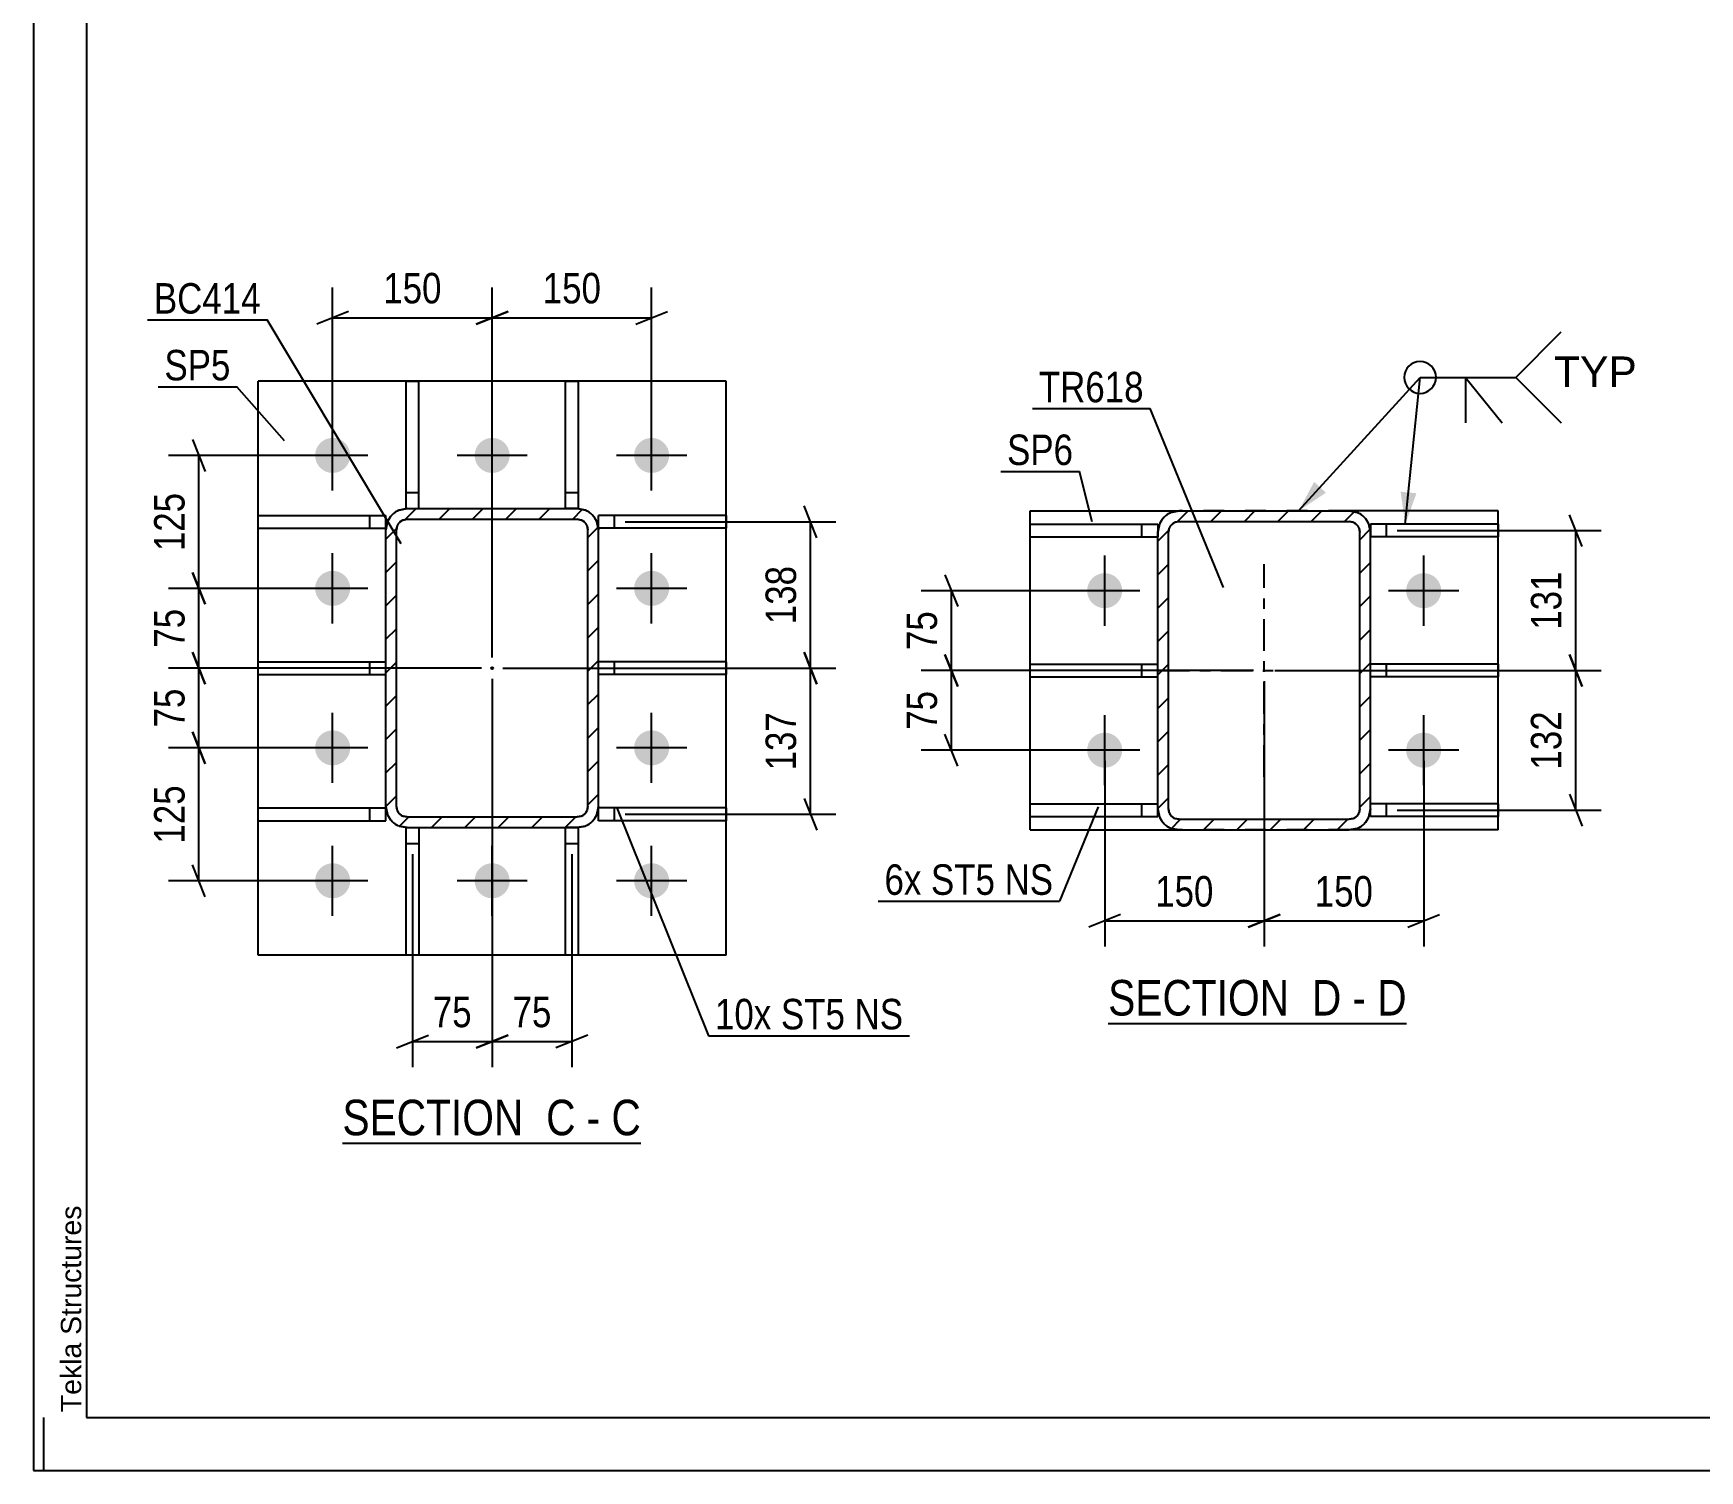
# Model space of a CAD drawing. Header units: millimetres. Extents: x -93 to 748, y -451 to 143.
# Drawn here: x -93.4 to 63.4, y -450.9 to -315.7 of the extents above; entities that cross this region are included whole.
import ezdxf

# ---------------------------------------------------------------- set-up
doc = ezdxf.new("R2010")
doc.units = ezdxf.units.MM
doc.linetypes.add('DXK_LINE_DOT2', pattern=[3.9198, 1.9599, -1.9599])
doc.linetypes.add('DXK_LINE_DOT3', pattern=[5.9187, 2.979, -0.9799, 0.9799, -0.9799])
doc.styles.add('Arial', font='ARIAL.TTF', dxfattribs={"height": 0.2})
doc.styles.add('Arial Narrow', font='ARIALN.TTF', dxfattribs={"height": 0.2})

# ---------------------------------------------------------------- blocks, each defined once
blk = doc.blocks.new('Unknown-761544515-1135')
at = {"color": 5, "linetype": 'Continuous'}
for p, q in [((-93.35, 143.15), (-93.35, -450.85)), ((-88.35, 138.15), (-88.35, -445.85)), ((-92.35, -450.85), (-92.35, -445.85)), ((-88.35, -445.85), (742.65, -445.85)), ((-93.35, -450.85), (747.65, -450.85))]:
    blk.add_line(p, q, dxfattribs=at)
at = {"color": 174, "linetype": 'Continuous', "style": 'Arial'}
blk.add_text('Tekla Structures', height=1.9102, rotation=90, dxfattribs=at).set_placement((-88.85, -445.35))
blk = doc.blocks.new('Unknown-761544515-14 - 4210')
at = {"color": 6, "linetype": 'Continuous'}
blk.add_line((-64.28, -420.06), (-36.21, -420.06), dxfattribs=at)
at = {"color": 0, "linetype": 'Continuous'}
for points in [[(-46.17, -419.31), (-46.17, -415.81), (-64.28, -415.81), (-64.28, -419.31)], [(-42.36, -419.31), (-42.36, -415.81), (-45.12, -415.81), (-45.12, -419.31)], [(-40.03, -419.31), (-40.03, -415.81), (-41.31, -415.81), (-41.31, -419.31)], [(-36.21, -419.31), (-36.21, -415.81), (-38.98, -415.81), (-38.98, -419.31)]]:
    blk.add_wipeout(points, dxfattribs=at)
at = {"color": 7, "linetype": 'Continuous', "style": 'Arial Narrow'}
for s, p in [('SECTION ', (-64.28, -419.31)), ('C', (-45.12, -419.31)), ('C', (-38.98, -419.31)), ('-', (-41.31, -419.31))]:
    blk.add_text(s, height=3.34, dxfattribs=at).set_placement(p)
blk = doc.blocks.new('Unknown-761544515-17 - 1823')
at = {"color": 6, "linetype": 'Continuous'}
blk.add_line((7.74, -408.8), (35.81, -408.8), dxfattribs=at)
at = {"color": 0, "linetype": 'Continuous'}
for points in [[(25.85, -408.05), (25.85, -404.55), (7.74, -404.55), (7.74, -408.05)], [(29.66, -408.05), (29.66, -404.55), (26.9, -404.55), (26.9, -408.05)], [(31.99, -408.05), (31.99, -404.55), (30.71, -404.55), (30.71, -408.05)], [(35.81, -408.05), (35.81, -404.55), (33.04, -404.55), (33.04, -408.05)]]:
    blk.add_wipeout(points, dxfattribs=at)
at = {"color": 7, "linetype": 'Continuous', "style": 'Arial Narrow'}
for s, p in [('SECTION ', (7.74, -408.05)), ('D', (26.9, -408.05)), ('D', (33.04, -408.05)), ('-', (30.71, -408.05))]:
    blk.add_text(s, height=3.34, dxfattribs=at).set_placement(p)
blk = doc.blocks.new('Part-761544515-4322 - 4210')
at = {"color": 2, "linetype": 'Continuous'}
for p, q in [((-28.2, -361.03), (-40.2, -361.03)), ((-40.2, -362.23), (-40.2, -361.03)), ((-28.2, -361.03), (-28.2, -362.23)), ((-28.2, -362.23), (-40.2, -362.23))]:
    blk.add_line(p, q, dxfattribs=at)
at = {"color": 7, "linetype": 'DXK_LINE_DOT2'}
blk.add_line((-38.7, -362.23), (-38.7, -361.03), dxfattribs=at)
blk = doc.blocks.new('Bolt-761544515-4234 - 4210')
at = {"linetype": 'Continuous'}
for points in [[(-66.85, -355.38, -1), (-63.55, -355.38, -1)], [(-51.85, -355.38, -1), (-48.55, -355.38, -1)], [(-36.85, -355.38, -1), (-33.55, -355.38, -1)], [(-66.85, -367.88, -1), (-63.55, -367.88, -1)], [(-36.85, -367.88, -1), (-33.55, -367.88, -1)], [(-66.85, -382.88, -1), (-63.55, -382.88, -1)], [(-36.85, -382.88, -1), (-33.55, -382.88, -1)], [(-66.85, -395.38, -1), (-63.55, -395.38, -1)], [(-51.85, -395.38, -1), (-48.55, -395.38, -1)], [(-36.85, -395.38, -1), (-33.55, -395.38, -1)]]:
    blk.add_hatch(color=1, dxfattribs=at).paths.add_polyline_path(points)
at = {"color": 1, "linetype": 'Continuous'}
for p, q in [((-65.2, -358.68), (-65.2, -352.08)), ((-50.2, -358.68), (-50.2, -352.08)), ((-35.2, -358.68), (-35.2, -352.08)), ((-61.9, -355.38), (-68.5, -355.38)), ((-46.9, -355.38), (-53.5, -355.38)), ((-31.9, -355.38), (-38.5, -355.38)), ((-65.2, -371.18), (-65.2, -364.58)), ((-35.2, -371.18), (-35.2, -364.58)), ((-61.9, -367.88), (-68.5, -367.88)), ((-31.9, -367.88), (-38.5, -367.88)), ((-65.2, -386.18), (-65.2, -379.58)), ((-35.2, -386.18), (-35.2, -379.58)), ((-61.9, -382.88), (-68.5, -382.88)), ((-31.9, -382.88), (-38.5, -382.88)), ((-65.2, -398.68), (-65.2, -392.08)), ((-50.2, -398.68), (-50.2, -392.08)), ((-35.2, -398.68), (-35.2, -392.08)), ((-61.9, -395.38), (-68.5, -395.38)), ((-46.9, -395.38), (-53.5, -395.38)), ((-31.9, -395.38), (-38.5, -395.38))]:
    blk.add_line(p, q, dxfattribs=at)
blk = doc.blocks.new('Part-761544515-4327 - 4210')
at = {"color": 2, "linetype": 'Continuous'}
for p, q in [((-28.2, -374.78), (-40.2, -374.78)), ((-28.2, -375.98), (-40.2, -375.98)), ((-28.2, -374.78), (-28.2, -375.98))]:
    blk.add_line(p, q, dxfattribs=at)
at = {"color": 7, "linetype": 'DXK_LINE_DOT2'}
for p, q in [((-40.2, -375.98), (-40.2, -374.78)), ((-38.7, -375.98), (-38.7, -374.78))]:
    blk.add_line(p, q, dxfattribs=at)
blk = doc.blocks.new('Part-761544515-4275 - 4210')
at = {"color": 2, "linetype": 'Continuous'}
for p, q in [((-72.2, -402.38), (-72.2, -348.38)), ((-28.2, -348.38), (-72.2, -348.38)), ((-28.2, -402.38), (-28.2, -348.38)), ((-28.2, -402.38), (-72.2, -402.38))]:
    blk.add_line(p, q, dxfattribs=at)
blk = doc.blocks.new('Part-761544515-4317 - 4210')
at = {"color": 2, "linetype": 'Continuous'}
for p, q in [((-28.2, -388.53), (-40.2, -388.53)), ((-40.2, -389.73), (-40.2, -388.53)), ((-28.2, -388.53), (-28.2, -389.73)), ((-28.2, -389.73), (-40.2, -389.73))]:
    blk.add_line(p, q, dxfattribs=at)
at = {"color": 7, "linetype": 'DXK_LINE_DOT2'}
blk.add_line((-38.7, -389.73), (-38.7, -388.53), dxfattribs=at)
blk = doc.blocks.new('Part-761544515-4332 - 4210')
at = {"color": 2, "linetype": 'Continuous'}
for p, q in [((-72.2, -389.73), (-72.2, -388.53)), ((-72.2, -388.53), (-60.2, -388.53)), ((-60.2, -389.73), (-60.2, -388.53)), ((-72.2, -389.73), (-60.2, -389.73))]:
    blk.add_line(p, q, dxfattribs=at)
at = {"color": 7, "linetype": 'DXK_LINE_DOT2'}
blk.add_line((-61.7, -389.73), (-61.7, -388.53), dxfattribs=at)
blk = doc.blocks.new('Part-761544515-4337 - 4210')
at = {"color": 2, "linetype": 'Continuous'}
for p, q in [((-72.2, -362.23), (-72.2, -361.03)), ((-72.2, -361.03), (-60.2, -361.03)), ((-60.2, -362.23), (-60.2, -361.03)), ((-72.2, -362.23), (-60.2, -362.23))]:
    blk.add_line(p, q, dxfattribs=at)
at = {"color": 7, "linetype": 'DXK_LINE_DOT2'}
blk.add_line((-61.7, -362.23), (-61.7, -361.03), dxfattribs=at)
blk = doc.blocks.new('Part-761544515-4342 - 4210')
at = {"color": 2, "linetype": 'Continuous'}
for p, q in [((-72.2, -375.98), (-72.2, -374.78)), ((-72.2, -374.78), (-60.2, -374.78)), ((-72.2, -375.98), (-60.2, -375.98))]:
    blk.add_line(p, q, dxfattribs=at)
at = {"color": 7, "linetype": 'DXK_LINE_DOT2'}
for p, q in [((-61.7, -375.98), (-61.7, -374.78)), ((-60.2, -375.98), (-60.2, -374.78))]:
    blk.add_line(p, q, dxfattribs=at)
blk = doc.blocks.new('Part-761544515-4347 - 4210')
at = {"color": 2, "linetype": 'Continuous'}
for p, q in [((-58.3, -360.38), (-58.3, -348.38)), ((-58.3, -348.38), (-57.1, -348.38)), ((-57.1, -360.38), (-57.1, -348.38)), ((-58.2, -360.38), (-58.3, -360.38))]:
    blk.add_line(p, q, dxfattribs=at)
at = {"color": 7, "linetype": 'DXK_LINE_DOT2'}
for p, q in [((-58.3, -358.88), (-57.1, -358.88)), ((-58.3, -360.38), (-57.1, -360.38))]:
    blk.add_line(p, q, dxfattribs=at)
blk = doc.blocks.new('Part-761544515-4352 - 4210')
at = {"color": 2, "linetype": 'Continuous'}
for p, q in [((-43.3, -360.38), (-43.3, -348.38)), ((-43.3, -348.38), (-42.1, -348.38)), ((-42.1, -348.38), (-42.1, -360.38)), ((-42.1, -360.38), (-42.2, -360.38))]:
    blk.add_line(p, q, dxfattribs=at)
at = {"color": 7, "linetype": 'DXK_LINE_DOT2'}
for p, q in [((-43.3, -358.88), (-42.1, -358.88)), ((-42.1, -360.38), (-43.3, -360.38))]:
    blk.add_line(p, q, dxfattribs=at)
blk = doc.blocks.new('Part-761544515-4357 - 4210')
at = {"color": 2, "linetype": 'Continuous'}
for p, q in [((-58.3, -402.38), (-58.3, -390.38)), ((-58.3, -390.38), (-58.2, -390.38)), ((-57.1, -390.38), (-57.1, -402.38)), ((-57.1, -402.38), (-58.3, -402.38))]:
    blk.add_line(p, q, dxfattribs=at)
at = {"color": 7, "linetype": 'DXK_LINE_DOT2'}
for p, q in [((-58.2, -390.38), (-57.1, -390.38)), ((-58.3, -391.88), (-57.1, -391.88))]:
    blk.add_line(p, q, dxfattribs=at)
blk = doc.blocks.new('Part-761544515-4362 - 4210')
at = {"color": 2, "linetype": 'Continuous'}
for p, q in [((-43.3, -402.38), (-43.3, -390.38)), ((-42.1, -390.38), (-42.2, -390.38)), ((-42.1, -390.38), (-42.1, -402.38)), ((-42.1, -402.38), (-43.3, -402.38))]:
    blk.add_line(p, q, dxfattribs=at)
at = {"color": 7, "linetype": 'DXK_LINE_DOT2'}
for p, q in [((-42.2, -390.38), (-43.3, -390.38)), ((-43.3, -391.88), (-42.1, -391.88))]:
    blk.add_line(p, q, dxfattribs=at)
blk = doc.blocks.new('Part-761544515-4373 - 4210')
at = {"linetype": 'Continuous'}
h = blk.add_hatch(dxfattribs=at)
h.set_pattern_fill('', scale=0.7, style=0, pattern_type=0)
h.set_pattern_definition([(45, (-60.1983, -388.3843), (-1.57154, 1.57154), [])])
h.paths.add_polyline_path([(-60.2, -362.38), (-60.2, -388.38), (-60.05, -389.15), (-59.61, -389.8), (-58.96, -390.23), (-58.2, -390.38), (-42.2, -390.38), (-41.43, -390.23), (-40.78, -389.8), (-40.35, -389.15), (-40.2, -388.38), (-40.2, -362.38), (-40.35, -361.62), (-40.78, -360.97), (-41.43, -360.54), (-42.2, -360.38), (-58.2, -360.38), (-58.96, -360.54), (-59.61, -360.97), (-60.05, -361.62)])
h.paths.add_polyline_path([(-58.91, -361.68), (-58.58, -361.46), (-58.2, -361.38), (-42.2, -361.38), (-41.82, -361.46), (-41.49, -361.68), (-41.27, -362), (-41.2, -362.38), (-41.2, -388.38), (-41.27, -388.77), (-41.49, -389.09), (-41.82, -389.31), (-42.2, -389.38), (-58.2, -389.38), (-58.58, -389.31), (-58.91, -389.09), (-59.12, -388.77), (-59.2, -388.38), (-59.2, -362.38), (-59.12, -362)])
blk.add_hatch(color=30, dxfattribs=at).paths.add_polyline_path([(-50.2, -375.48, -1), (-50.2, -375.28, -1)])
at = {"color": 7, "linetype": 'DXK_LINE_DOT2'}
for p, q in [((-58.96, -360.54), (-58.2, -360.38)), ((-58.2, -360.38), (-42.2, -360.38)), ((-42.2, -360.38), (-41.43, -360.54)), ((-60.2, -362.38), (-60.05, -361.62)), ((-59.12, -362), (-59.2, -362.38)), ((-58.2, -361.38), (-58.58, -361.46)), ((-58.2, -361.38), (-42.2, -361.38)), ((-41.82, -361.46), (-42.2, -361.38)), ((-41.2, -362.38), (-41.27, -362)), ((-40.35, -361.62), (-40.2, -362.38)), ((-60.2, -388.38), (-60.2, -362.38)), ((-59.2, -388.38), (-59.2, -362.38)), ((-41.2, -388.38), (-41.2, -362.38)), ((-40.2, -388.38), (-40.2, -362.38)), ((-60.05, -389.15), (-60.2, -388.38)), ((-59.2, -388.38), (-59.12, -388.77)), ((-41.27, -388.77), (-41.2, -388.38)), ((-40.2, -388.38), (-40.35, -389.15)), ((-58.2, -390.38), (-58.96, -390.23)), ((-58.58, -389.31), (-58.2, -389.38)), ((-58.2, -389.38), (-42.2, -389.38)), ((-42.2, -389.38), (-41.82, -389.31)), ((-41.43, -390.23), (-42.2, -390.38)), ((-58.2, -390.38), (-42.2, -390.38))]:
    blk.add_line(p, q, dxfattribs=at)
at = {"color": 2, "linetype": 'Continuous'}
for p, q in [((-58.2, -360.38), (-58.96, -360.54)), ((-58.2, -360.38), (-42.2, -360.38)), ((-41.43, -360.54), (-42.2, -360.38)), ((-60.05, -361.62), (-60.2, -362.38)), ((-59.2, -362.38), (-59.12, -362)), ((-58.58, -361.46), (-58.2, -361.38)), ((-58.2, -361.38), (-42.2, -361.38)), ((-42.2, -361.38), (-41.82, -361.46)), ((-41.27, -362), (-41.2, -362.38)), ((-40.2, -362.38), (-40.35, -361.62)), ((-60.2, -388.38), (-60.2, -362.38)), ((-59.2, -388.38), (-59.2, -362.38)), ((-41.2, -388.38), (-41.2, -362.38)), ((-40.2, -388.38), (-40.2, -362.38)), ((-60.2, -388.38), (-60.05, -389.15)), ((-59.12, -388.77), (-59.2, -388.38)), ((-41.2, -388.38), (-41.27, -388.77)), ((-40.35, -389.15), (-40.2, -388.38)), ((-58.96, -390.23), (-58.2, -390.38)), ((-58.2, -389.38), (-58.58, -389.31)), ((-58.2, -389.38), (-42.2, -389.38)), ((-41.82, -389.31), (-42.2, -389.38)), ((-42.2, -390.38), (-41.43, -390.23)), ((-58.2, -390.38), (-42.2, -390.38))]:
    blk.add_line(p, q, dxfattribs=at)
at = {"color": 30, "linetype": 'DXK_LINE_DOT3'}
blk.add_line((-50.2, -375.38), (-50.2, -375.38), dxfattribs=at)
at = {"color": 30, "linetype": 'Continuous'}
blk.add_circle((-50.2, -375.38), 0.1, dxfattribs=at)
at = {"color": 7, "linetype": 'DXK_LINE_DOT2'}
for centre, radius, start, end in [((-58.2, -362.38), 2, 112.5, 157.5), ((-58.2, -362.38), 1, 112.5, 157.5), ((-42.2, -362.38), 1, 22.5, 67.5), ((-42.2, -362.38), 2, 22.5, 67.5), ((-58.2, -388.38), 2, 202.5, 247.5), ((-58.2, -388.38), 1, 202.5, 247.5), ((-42.2, -388.38), 1, 292.5, 337.5), ((-42.2, -388.38), 2, 292.5, 337.5)]:
    blk.add_arc(centre, radius, start, end, dxfattribs=at)
at = {"color": 2, "linetype": 'Continuous'}
for centre, radius, start, end in [((-58.2, -362.38), 2, 112.5, 157.5), ((-58.2, -362.38), 1, 112.5, 157.5), ((-42.2, -362.38), 1, 22.5, 67.5), ((-42.2, -362.38), 2, 22.5, 67.5), ((-58.2, -388.38), 2, 202.5, 247.5), ((-58.2, -388.38), 1, 202.5, 247.5), ((-42.2, -388.38), 1, 292.5, 337.5), ((-42.2, -388.38), 2, 292.5, 337.5)]:
    blk.add_arc(centre, radius, start, end, dxfattribs=at)
blk = doc.blocks.new('Bolt-761544515-1873 - 1823')
at = {"linetype": 'Continuous'}
for points in [[(5.76, -368.1, -1), (9.06, -368.1, -1)], [(35.76, -368.1, -1), (39.06, -368.1, -1)], [(5.76, -383.1, -1), (9.06, -383.1, -1)], [(35.76, -383.1, -1), (39.06, -383.1, -1)]]:
    blk.add_hatch(color=1, dxfattribs=at).paths.add_polyline_path(points)
at = {"color": 1, "linetype": 'Continuous'}
for p, q in [((7.41, -371.4), (7.41, -364.8)), ((37.41, -371.4), (37.41, -364.8)), ((10.71, -368.1), (4.11, -368.1)), ((40.71, -368.1), (34.11, -368.1)), ((7.41, -386.4), (7.41, -379.8)), ((37.41, -386.4), (37.41, -379.8)), ((10.71, -383.1), (4.11, -383.1)), ((40.71, -383.1), (34.11, -383.1))]:
    blk.add_line(p, q, dxfattribs=at)
blk = doc.blocks.new('Part-761544515-1938 - 1823')
at = {"color": 2, "linetype": 'Continuous'}
for p, q in [((44.41, -361.85), (32.41, -361.85)), ((32.41, -361.85), (32.41, -362.6)), ((44.41, -361.85), (44.41, -363.05)), ((44.41, -363.05), (32.41, -363.05))]:
    blk.add_line(p, q, dxfattribs=at)
at = {"color": 7, "linetype": 'DXK_LINE_DOT2'}
for p, q in [((33.91, -363.05), (33.91, -361.85)), ((32.41, -362.6), (32.41, -363.05))]:
    blk.add_line(p, q, dxfattribs=at)
blk = doc.blocks.new('Part-761544515-1918 - 1823')
at = {"color": 2, "linetype": 'Continuous'}
for p, q in [((0.41, -376.2), (0.41, -375)), ((0.41, -375), (12.41, -375)), ((0.41, -376.2), (12.41, -376.2))]:
    blk.add_line(p, q, dxfattribs=at)
at = {"color": 7, "linetype": 'DXK_LINE_DOT2'}
for p, q in [((10.91, -376.2), (10.91, -375)), ((12.41, -376.2), (12.41, -375))]:
    blk.add_line(p, q, dxfattribs=at)
blk = doc.blocks.new('Part-761544515-1902 - 1823')
at = {"linetype": 'Continuous'}
h = blk.add_hatch(dxfattribs=at)
h.set_pattern_fill('', scale=0.7, style=0, pattern_type=0)
h.set_pattern_definition([(45, (12.4057, -388.5987), (-1.57154, 1.57154), [])])
h.paths.add_polyline_path([(12.41, -362.6), (12.41, -388.6), (12.56, -389.36), (12.99, -390.01), (13.64, -390.45), (14.41, -390.6), (30.41, -390.6), (31.17, -390.45), (31.82, -390.01), (32.25, -389.36), (32.41, -388.6), (32.41, -362.6), (32.25, -361.83), (31.82, -361.18), (31.17, -360.75), (30.41, -360.6), (14.41, -360.6), (13.64, -360.75), (12.99, -361.18), (12.56, -361.83)])
h.paths.add_polyline_path([(13.7, -361.89), (14.02, -361.67), (14.41, -361.6), (30.41, -361.6), (30.79, -361.67), (31.11, -361.89), (31.33, -362.22), (31.41, -362.6), (31.41, -388.6), (31.33, -388.98), (31.11, -389.31), (30.79, -389.52), (30.41, -389.6), (14.41, -389.6), (14.02, -389.52), (13.7, -389.31), (13.48, -388.98), (13.41, -388.6), (13.41, -362.6), (13.48, -362.22)])
at = {"color": 7, "linetype": 'DXK_LINE_DOT2'}
for p, q in [((12.41, -362.6), (12.56, -361.83)), ((13.64, -360.75), (14.41, -360.6)), ((14.41, -361.6), (14.02, -361.67)), ((14.41, -360.6), (30.41, -360.6)), ((14.41, -361.6), (30.41, -361.6)), ((30.41, -360.6), (31.17, -360.75)), ((30.79, -361.67), (30.41, -361.6)), ((32.25, -361.83), (32.41, -362.6)), ((12.41, -388.6), (12.41, -362.6)), ((13.48, -362.22), (13.41, -362.6)), ((13.41, -388.6), (13.41, -362.6)), ((31.41, -362.6), (31.33, -362.22)), ((31.41, -388.6), (31.41, -362.6)), ((32.41, -388.6), (32.41, -362.6)), ((12.56, -389.36), (12.41, -388.6)), ((13.41, -388.6), (13.48, -388.98)), ((31.33, -388.98), (31.41, -388.6)), ((32.41, -388.6), (32.25, -389.36)), ((14.02, -389.52), (14.41, -389.6)), ((14.41, -389.6), (30.41, -389.6)), ((30.41, -389.6), (30.79, -389.52)), ((14.41, -390.6), (13.64, -390.45)), ((14.41, -390.6), (30.41, -390.6)), ((31.17, -390.45), (30.41, -390.6))]:
    blk.add_line(p, q, dxfattribs=at)
at = {"color": 2, "linetype": 'Continuous'}
for p, q in [((12.56, -361.83), (12.41, -362.6)), ((14.41, -360.6), (13.64, -360.75)), ((14.02, -361.67), (14.41, -361.6)), ((14.41, -360.6), (30.41, -360.6)), ((14.41, -361.6), (30.41, -361.6)), ((31.17, -360.75), (30.41, -360.6)), ((30.41, -361.6), (30.79, -361.67)), ((32.41, -362.6), (32.25, -361.83)), ((12.41, -388.6), (12.41, -362.6)), ((13.41, -362.6), (13.48, -362.22)), ((13.41, -388.6), (13.41, -362.6)), ((31.33, -362.22), (31.41, -362.6)), ((31.41, -388.6), (31.41, -362.6)), ((32.41, -388.6), (32.41, -362.6)), ((12.41, -388.6), (12.56, -389.36)), ((13.48, -388.98), (13.41, -388.6)), ((31.41, -388.6), (31.33, -388.98)), ((32.25, -389.36), (32.41, -388.6)), ((14.41, -389.6), (14.02, -389.52)), ((14.41, -389.6), (30.41, -389.6)), ((30.79, -389.52), (30.41, -389.6)), ((13.64, -390.45), (14.41, -390.6)), ((14.41, -390.6), (30.41, -390.6)), ((30.41, -390.6), (31.17, -390.45))]:
    blk.add_line(p, q, dxfattribs=at)
at = {"color": 7, "linetype": 'DXK_LINE_DOT3'}
for p, q in [((22.41, -385.6), (22.41, -365.6)), ((12.41, -375.6), (32.41, -375.6))]:
    blk.add_line(p, q, dxfattribs=at)
at = {"color": 7, "linetype": 'DXK_LINE_DOT2'}
for centre, radius, start, end in [((14.41, -362.6), 2, 112.5, 157.5), ((14.41, -362.6), 1, 112.5, 157.5), ((30.41, -362.6), 1, 22.5, 67.5), ((30.41, -362.6), 2, 22.5, 67.5), ((14.41, -388.6), 2, 202.5, 247.5), ((14.41, -388.6), 1, 202.5, 247.5), ((30.41, -388.6), 1, 292.5, 337.5), ((30.41, -388.6), 2, 292.5, 337.5)]:
    blk.add_arc(centre, radius, start, end, dxfattribs=at)
at = {"color": 2, "linetype": 'Continuous'}
for centre, radius, start, end in [((14.41, -362.6), 2, 112.5, 157.5), ((14.41, -362.6), 1, 112.5, 157.5), ((30.41, -362.6), 1, 22.5, 67.5), ((30.41, -362.6), 2, 22.5, 67.5), ((14.41, -388.6), 2, 202.5, 247.5), ((14.41, -388.6), 1, 202.5, 247.5), ((30.41, -388.6), 1, 292.5, 337.5), ((30.41, -388.6), 2, 292.5, 337.5)]:
    blk.add_arc(centre, radius, start, end, dxfattribs=at)
blk = doc.blocks.new('Part-761544515-1923 - 1823')
at = {"color": 2, "linetype": 'Continuous'}
for p, q in [((0.41, -363.05), (0.41, -361.85)), ((0.41, -361.85), (12.41, -361.85)), ((12.41, -361.85), (12.41, -362.59)), ((0.41, -363.05), (12.41, -363.05))]:
    blk.add_line(p, q, dxfattribs=at)
at = {"color": 7, "linetype": 'DXK_LINE_DOT2'}
for p, q in [((10.91, -363.05), (10.91, -361.85)), ((12.41, -362.59), (12.41, -363.05))]:
    blk.add_line(p, q, dxfattribs=at)
blk = doc.blocks.new('Part-761544515-1928 - 1823')
at = {"color": 2, "linetype": 'Continuous'}
for p, q in [((0.41, -389.35), (0.41, -388.15)), ((0.41, -388.15), (12.41, -388.15)), ((12.41, -389.35), (12.41, -388.6)), ((0.41, -389.35), (12.41, -389.35))]:
    blk.add_line(p, q, dxfattribs=at)
at = {"color": 7, "linetype": 'DXK_LINE_DOT2'}
for p, q in [((10.91, -389.35), (10.91, -388.15)), ((12.41, -388.6), (12.41, -388.15))]:
    blk.add_line(p, q, dxfattribs=at)
blk = doc.blocks.new('Part-761544515-1933 - 1823')
at = {"color": 2, "linetype": 'Continuous'}
for p, q in [((44.41, -375), (32.41, -375)), ((44.41, -375), (44.41, -376.2)), ((44.41, -376.2), (32.41, -376.2))]:
    blk.add_line(p, q, dxfattribs=at)
at = {"color": 7, "linetype": 'DXK_LINE_DOT2'}
for p, q in [((32.41, -376.2), (32.41, -375)), ((33.91, -376.2), (33.91, -375))]:
    blk.add_line(p, q, dxfattribs=at)
blk = doc.blocks.new('Part-761544515-1943 - 1823')
at = {"color": 2, "linetype": 'Continuous'}
for p, q in [((44.41, -388.15), (32.41, -388.15)), ((32.41, -389.35), (32.41, -388.59)), ((44.41, -388.15), (44.41, -389.35)), ((44.41, -389.35), (32.41, -389.35))]:
    blk.add_line(p, q, dxfattribs=at)
at = {"color": 7, "linetype": 'DXK_LINE_DOT2'}
for p, q in [((32.41, -388.59), (32.41, -388.15)), ((33.91, -389.35), (33.91, -388.15))]:
    blk.add_line(p, q, dxfattribs=at)
blk = doc.blocks.new('Part-761544515-1969 - 1823')
at = {"color": 2, "linetype": 'Continuous'}
for p, q in [((0.41, -390.6), (0.41, -360.6)), ((0.41, -360.6), (14.41, -360.6)), ((44.41, -360.6), (30.41, -360.6)), ((44.41, -390.6), (44.41, -360.6)), ((0.41, -390.6), (14.41, -390.6)), ((44.41, -390.6), (30.41, -390.6))]:
    blk.add_line(p, q, dxfattribs=at)
at = {"color": 7, "linetype": 'DXK_LINE_DOT2'}
for p, q in [((30.41, -360.6), (14.41, -360.6)), ((30.41, -390.6), (14.41, -390.6))]:
    blk.add_line(p, q, dxfattribs=at)
blk = doc.blocks.new('StraightDimension-761544515-4448 - 4210')
at = {"color": 7, "linetype": 'Continuous'}
for p, q in [((-78.38, -381.38), (-77.18, -384.38)), ((-66.2, -382.88), (-80.63, -382.88)), ((-77.78, -395.38), (-77.78, -382.88)), ((-77.18, -396.88), (-78.38, -393.88)), ((-66.2, -395.38), (-80.63, -395.38))]:
    blk.add_line(p, q, dxfattribs=at)
at = {"color": 0}
blk.add_wipeout([(-78.53, -385.79), (-82.73, -385.79), (-82.73, -392.48), (-78.53, -392.48)], dxfattribs=at)
at = {"color": 3, "style": 'Arial Narrow'}
blk.add_text('125', height=2.863, rotation=90.0002, dxfattribs=at).set_placement((-79.13, -391.88))
blk = doc.blocks.new('StraightDimension-761544515-4413 - 4210')
at = {"color": 7, "linetype": 'Continuous'}
for p, q in [((-50.2, -374.38), (-50.2, -339.58)), ((-35.2, -354.38), (-35.2, -339.58)), ((-48.7, -341.83), (-51.7, -343.03)), ((-50.2, -342.43), (-35.2, -342.43)), ((-36.7, -343.03), (-33.7, -341.83))]:
    blk.add_line(p, q, dxfattribs=at)
at = {"color": 0}
blk.add_wipeout([(-39.36, -341.68), (-39.36, -337.48), (-46.04, -337.48), (-46.04, -341.68)], dxfattribs=at)
at = {"color": 3, "style": 'Arial Narrow'}
blk.add_text('150', height=2.863, dxfattribs=at).set_placement((-45.44, -341.08))
blk = doc.blocks.new('StraightDimension-761544515-4426 - 4210')
at = {"color": 7, "linetype": 'Continuous'}
for p, q in [((-78.38, -366.38), (-77.18, -369.38)), ((-66.2, -367.88), (-80.63, -367.88)), ((-77.78, -375.38), (-77.78, -367.88)), ((-77.18, -376.88), (-78.38, -373.88)), ((-51.2, -375.38), (-80.63, -375.38))]:
    blk.add_line(p, q, dxfattribs=at)
at = {"color": 0}
blk.add_wipeout([(-78.53, -369.21), (-82.73, -369.21), (-82.73, -374.06), (-78.53, -374.06)], dxfattribs=at)
at = {"color": 3, "style": 'Arial Narrow'}
blk.add_text('75', height=2.863, rotation=90.0002, dxfattribs=at).set_placement((-79.13, -373.46))
blk = doc.blocks.new('StraightDimension-761544515-4437 - 4210')
at = {"color": 7, "linetype": 'Continuous'}
for p, q in [((-78.38, -373.88), (-77.18, -376.88)), ((-51.2, -375.38), (-80.63, -375.38)), ((-77.78, -382.88), (-77.78, -375.38)), ((-77.18, -384.38), (-78.38, -381.38)), ((-66.2, -382.88), (-80.63, -382.88))]:
    blk.add_line(p, q, dxfattribs=at)
at = {"color": 0}
blk.add_wipeout([(-78.53, -376.71), (-82.73, -376.71), (-82.73, -381.56), (-78.53, -381.56)], dxfattribs=at)
at = {"color": 3, "style": 'Arial Narrow'}
blk.add_text('75', height=2.863, rotation=90.0002, dxfattribs=at).set_placement((-79.13, -380.96))
blk = doc.blocks.new('StraightDimension-761544515-4484 - 4210')
at = {"color": 7, "linetype": 'Continuous'}
for p, q in [((-19.67, -363.13), (-20.87, -360.13)), ((-37.7, -361.63), (-17.87, -361.63)), ((-20.27, -375.38), (-20.27, -361.63)), ((-20.87, -373.88), (-19.67, -376.88)), ((-49.2, -375.38), (-17.87, -375.38))]:
    blk.add_line(p, q, dxfattribs=at)
at = {"color": 0}
blk.add_wipeout([(-21.02, -365.17), (-25.22, -365.17), (-25.22, -371.85), (-21.02, -371.85)], dxfattribs=at)
at = {"color": 3, "style": 'Arial Narrow'}
blk.add_text('138', height=2.863, rotation=90.0002, dxfattribs=at).set_placement((-21.62, -371.25))
blk = doc.blocks.new('StraightDimension-761544515-4402 - 4210')
at = {"color": 7, "linetype": 'Continuous'}
for p, q in [((-65.2, -354.38), (-65.2, -339.58)), ((-50.2, -374.38), (-50.2, -339.58)), ((-63.7, -341.83), (-66.7, -343.03)), ((-65.2, -342.43), (-50.2, -342.43)), ((-51.7, -343.03), (-48.7, -341.83))]:
    blk.add_line(p, q, dxfattribs=at)
at = {"color": 0}
blk.add_wipeout([(-54.36, -341.68), (-54.36, -337.48), (-61.04, -337.48), (-61.04, -341.68)], dxfattribs=at)
at = {"color": 3, "style": 'Arial Narrow'}
blk.add_text('150', height=2.863, dxfattribs=at).set_placement((-60.44, -341.08))
blk = doc.blocks.new('StraightDimension-761544515-4425 - 4210')
at = {"color": 7, "linetype": 'Continuous'}
for p, q in [((-78.38, -353.88), (-77.18, -356.88)), ((-66.2, -355.38), (-80.63, -355.38)), ((-77.78, -367.88), (-77.78, -355.38)), ((-77.18, -369.38), (-78.38, -366.38)), ((-66.2, -367.88), (-80.63, -367.88))]:
    blk.add_line(p, q, dxfattribs=at)
at = {"color": 0}
blk.add_wipeout([(-78.53, -358.29), (-82.73, -358.29), (-82.73, -364.98), (-78.53, -364.98)], dxfattribs=at)
at = {"color": 3, "style": 'Arial Narrow'}
blk.add_text('125', height=2.863, rotation=90.0002, dxfattribs=at).set_placement((-79.13, -364.38))
blk = doc.blocks.new('StraightDimension-761544515-4450 - 4210')
at = {"color": 7, "linetype": 'Continuous'}
for p, q in [((-50.2, -376.38), (-50.2, -412.9)), ((-57.7, -392.88), (-57.7, -412.9)), ((-59.2, -411.1), (-56.2, -409.9)), ((-57.7, -410.5), (-50.2, -410.5)), ((-48.7, -409.9), (-51.7, -411.1))]:
    blk.add_line(p, q, dxfattribs=at)
at = {"color": 0}
blk.add_wipeout([(-51.52, -409.75), (-51.52, -405.55), (-56.38, -405.55), (-56.38, -409.75)], dxfattribs=at)
at = {"color": 3, "style": 'Arial Narrow'}
blk.add_text('75', height=2.863, dxfattribs=at).set_placement((-55.78, -409.15))
blk = doc.blocks.new('StraightDimension-761544515-4461 - 4210')
at = {"color": 7, "linetype": 'Continuous'}
for p, q in [((-50.2, -376.38), (-50.2, -412.9)), ((-42.7, -392.88), (-42.7, -412.9)), ((-51.7, -411.1), (-48.7, -409.9)), ((-50.2, -410.5), (-42.7, -410.5)), ((-41.2, -409.9), (-44.2, -411.1))]:
    blk.add_line(p, q, dxfattribs=at)
at = {"color": 0}
blk.add_wipeout([(-44.02, -409.75), (-44.02, -405.55), (-48.88, -405.55), (-48.88, -409.75)], dxfattribs=at)
at = {"color": 3, "style": 'Arial Narrow'}
blk.add_text('75', height=2.863, dxfattribs=at).set_placement((-48.28, -409.15))
blk = doc.blocks.new('StraightDimension-761544515-4473 - 4210')
at = {"color": 7, "linetype": 'Continuous'}
for p, q in [((-19.67, -376.88), (-20.87, -373.88)), ((-49.2, -375.38), (-17.87, -375.38)), ((-20.27, -389.13), (-20.27, -375.38)), ((-20.87, -387.63), (-19.67, -390.63)), ((-37.7, -389.13), (-17.87, -389.13))]:
    blk.add_line(p, q, dxfattribs=at)
at = {"color": 0}
blk.add_wipeout([(-21.02, -378.92), (-25.22, -378.92), (-25.22, -385.6), (-21.02, -385.6)], dxfattribs=at)
at = {"color": 3, "style": 'Arial Narrow'}
blk.add_text('137', height=2.863, rotation=90.0002, dxfattribs=at).set_placement((-21.62, -385))
blk = doc.blocks.new('StraightDimension-761544515-2107 - 1823')
at = {"color": 7, "linetype": 'Continuous'}
for p, q in [((-7.61, -366.6), (-6.41, -369.6)), ((6.41, -368.1), (-9.86, -368.1)), ((-7.01, -375.6), (-7.01, -368.1)), ((-6.41, -377.1), (-7.61, -374.1)), ((21.41, -375.6), (-9.86, -375.6))]:
    blk.add_line(p, q, dxfattribs=at)
at = {"color": 0}
blk.add_wipeout([(-7.76, -369.42), (-11.96, -369.42), (-11.96, -374.28), (-7.76, -374.28)], dxfattribs=at)
at = {"color": 3, "style": 'Arial Narrow'}
blk.add_text('75', height=2.863, rotation=90.0002, dxfattribs=at).set_placement((-8.36, -373.68))
blk = doc.blocks.new('StraightDimension-761544515-2029 - 1823')
at = {"color": 7, "linetype": 'Continuous'}
for p, q in [((52.31, -377.1), (51.11, -374.1)), ((23.41, -375.6), (54.11, -375.6)), ((51.71, -388.75), (51.71, -375.6)), ((51.11, -387.25), (52.31, -390.25)), ((34.91, -388.75), (54.11, -388.75))]:
    blk.add_line(p, q, dxfattribs=at)
at = {"color": 0}
blk.add_wipeout([(50.96, -378.83), (46.76, -378.83), (46.76, -385.52), (50.96, -385.52)], dxfattribs=at)
at = {"color": 3, "style": 'Arial Narrow'}
blk.add_text('132', height=2.863, rotation=90.0002, dxfattribs=at).set_placement((50.36, -384.92))
blk = doc.blocks.new('StraightDimension-761544515-13603 - 1823')
at = {"color": 7, "linetype": 'Continuous'}
for p, q in [((22.41, -376.6), (22.41, -401.55)), ((7.41, -384.1), (7.41, -401.55)), ((8.91, -398.55), (5.91, -399.75)), ((7.41, -399.15), (22.41, -399.15)), ((20.91, -399.75), (23.91, -398.55))]:
    blk.add_line(p, q, dxfattribs=at)
at = {"color": 0}
blk.add_wipeout([(18.25, -398.4), (18.25, -394.2), (11.56, -394.2), (11.56, -398.4)], dxfattribs=at)
at = {"color": 3, "style": 'Arial Narrow'}
blk.add_text('150', height=2.863, dxfattribs=at).set_placement((12.16, -397.8))
blk = doc.blocks.new('StraightDimension-761544515-2043 - 1823')
at = {"color": 7, "linetype": 'Continuous'}
for p, q in [((52.31, -363.95), (51.11, -360.95)), ((34.91, -362.45), (54.11, -362.45)), ((51.71, -375.6), (51.71, -362.45)), ((51.11, -374.1), (52.31, -377.1)), ((23.41, -375.6), (54.11, -375.6))]:
    blk.add_line(p, q, dxfattribs=at)
at = {"color": 0}
blk.add_wipeout([(50.96, -365.68), (46.76, -365.68), (46.76, -372.37), (50.96, -372.37)], dxfattribs=at)
at = {"color": 3, "style": 'Arial Narrow'}
blk.add_text('131', height=2.863, rotation=90.0002, dxfattribs=at).set_placement((50.36, -371.77))
blk = doc.blocks.new('StraightDimension-761544515-2124 - 1823')
at = {"color": 7, "linetype": 'Continuous'}
for p, q in [((-7.61, -374.1), (-6.41, -377.1)), ((21.41, -375.6), (-9.86, -375.6)), ((-7.01, -383.1), (-7.01, -375.6)), ((-6.41, -384.6), (-7.61, -381.6)), ((6.41, -383.1), (-9.86, -383.1))]:
    blk.add_line(p, q, dxfattribs=at)
at = {"color": 0}
blk.add_wipeout([(-7.76, -376.92), (-11.96, -376.92), (-11.96, -381.78), (-7.76, -381.78)], dxfattribs=at)
at = {"color": 3, "style": 'Arial Narrow'}
blk.add_text('75', height=2.863, rotation=90.0002, dxfattribs=at).set_placement((-8.36, -381.18))
blk = doc.blocks.new('StraightDimension-761544515-13602 - 1823')
at = {"color": 7, "linetype": 'Continuous'}
for p, q in [((22.41, -376.6), (22.41, -401.55)), ((37.41, -384.1), (37.41, -401.55)), ((23.91, -398.55), (20.91, -399.75)), ((22.41, -399.15), (37.41, -399.15)), ((35.91, -399.75), (38.91, -398.55))]:
    blk.add_line(p, q, dxfattribs=at)
at = {"color": 0}
blk.add_wipeout([(33.25, -398.4), (33.25, -394.2), (26.56, -394.2), (26.56, -398.4)], dxfattribs=at)
at = {"color": 3, "style": 'Arial Narrow'}
blk.add_text('150', height=2.863, dxfattribs=at).set_placement((27.16, -397.8))
blk = doc.blocks.new('MarkSet-761544515-4517 - 4210')
at = {"color": 0}
for points in [[(-23.94, -409.35), (-23.94, -406.35), (-29.24, -406.35), (-29.24, -409.35)], [(-17.01, -409.35), (-17.01, -406.35), (-23.04, -406.35), (-23.04, -409.35)], [(-11.55, -409.35), (-11.55, -406.35), (-16.11, -406.35), (-16.11, -409.35)]]:
    blk.add_wipeout(points, dxfattribs=at)
for points in [[(-23.94, -409.35), (-23.94, -406.35), (-29.24, -406.35), (-29.24, -409.35)], [(-17.01, -409.35), (-17.01, -406.35), (-23.04, -406.35), (-23.04, -409.35)], [(-11.55, -409.35), (-11.55, -406.35), (-16.11, -406.35), (-16.11, -409.35)]]:
    blk.add_wipeout(points, dxfattribs=at)
at = {"color": 30, "linetype": 'Continuous'}
for p, q in [((-38.48, -388.53), (-29.84, -409.95)), ((-29.84, -409.95), (-10.95, -409.95))]:
    blk.add_line(p, q, dxfattribs=at)
at = {"color": 3, "style": 'Arial Narrow'}
for s, p in [('10x', (-29.24, -409.35)), ('ST5', (-23.04, -409.35)), ('NS', (-16.11, -409.35))]:
    blk.add_text(s, height=2.863, dxfattribs=at).set_placement(p)
blk = doc.blocks.new('Mark-761544515-4369 - 4210')
at = {"color": 0}
blk.add_wipeout([(-71.96, -342.04), (-71.96, -339.04), (-82.01, -339.04), (-82.01, -342.04)], dxfattribs=at)
blk.add_wipeout([(-71.96, -342.04), (-71.96, -339.04), (-82.01, -339.04), (-82.01, -342.04)], dxfattribs=at)
at = {"color": 30, "linetype": 'Continuous'}
for p in [(-82.61, -342.64), (-58.77, -363.69)]:
    blk.add_line(p, (-71.36, -342.64), dxfattribs=at)
at = {"color": 3, "style": 'Arial Narrow'}
blk.add_text('BC414', height=2.863, dxfattribs=at).set_placement((-82.01, -342.04))
blk = doc.blocks.new('Mark-761544515-4271 - 4210')
at = {"color": 0}
blk.add_wipeout([(-74.81, -348.32), (-74.81, -345.32), (-81.02, -345.32), (-81.02, -348.32)], dxfattribs=at)
blk.add_wipeout([(-74.81, -348.32), (-74.81, -345.32), (-81.02, -345.32), (-81.02, -348.32)], dxfattribs=at)
at = {"color": 30, "linetype": 'Continuous'}
for p in [(-81.62, -348.92), (-69.74, -354.01)]:
    blk.add_line(p, (-74.21, -348.92), dxfattribs=at)
at = {"color": 3, "style": 'Arial Narrow'}
blk.add_text('SP5', height=2.863, dxfattribs=at).set_placement((-81.02, -348.32))
blk = doc.blocks.new('Mark-761544515-1898 - 1823')
at = {"color": 0}
blk.add_wipeout([(11.09, -350.38), (11.09, -347.38), (1.22, -347.38), (1.22, -350.38)], dxfattribs=at)
blk.add_wipeout([(11.09, -350.38), (11.09, -347.38), (1.22, -347.38), (1.22, -350.38)], dxfattribs=at)
at = {"color": 30, "linetype": 'Continuous'}
for p in [(0.62, -350.98), (18.57, -367.79)]:
    blk.add_line(p, (11.69, -350.98), dxfattribs=at)
at = {"color": 3, "style": 'Arial Narrow'}
blk.add_text('TR618', height=2.863, dxfattribs=at).set_placement((1.22, -350.38))
blk = doc.blocks.new('Mark-761544515-1965 - 1823')
at = {"color": 0}
blk.add_wipeout([(4.44, -356.28), (4.44, -353.28), (-1.77, -353.28), (-1.77, -356.28)], dxfattribs=at)
blk.add_wipeout([(4.44, -356.28), (4.44, -353.28), (-1.77, -353.28), (-1.77, -356.28)], dxfattribs=at)
at = {"color": 30, "linetype": 'Continuous'}
for p in [(-2.37, -356.88), (6.23, -361.61)]:
    blk.add_line(p, (5.04, -356.88), dxfattribs=at)
at = {"color": 3, "style": 'Arial Narrow'}
blk.add_text('SP6', height=2.863, dxfattribs=at).set_placement((-1.77, -356.28))
blk = doc.blocks.new('WeldMark-761544515-2141 - 1823')
at = {"linetype": 'Continuous'}
for points in [[(28.22, -358.88), (25.64, -360.6), (27.11, -357.87)], [(36.73, -358.94), (35.68, -361.85), (35.24, -358.79)]]:
    blk.add_hatch(color=30, dxfattribs=at).paths.add_polyline_path(points)
at = {"color": 30, "linetype": 'Continuous'}
for p, q in [((25.64, -360.6), (37.07, -348.04)), ((35.68, -361.85), (37.07, -348.04)), ((37.07, -348.04), (46.07, -348.04))]:
    blk.add_line(p, q, dxfattribs=at)
at = {"color": 3, "linetype": 'Continuous'}
for q in [(44.78, -352.32), (41.35, -352.32)]:
    blk.add_line((41.35, -348.04), q, dxfattribs=at)
for start, end in [(90, 270), (270, 90)]:
    blk.add_arc((37.07, -348.04), 1.5, start, end, dxfattribs=at)
at = {"color": 0, "linetype": 'Continuous'}
blk.add_wipeout([(57.44, -348.94), (57.44, -345.94), (49.67, -345.94), (49.67, -348.94)], dxfattribs=at)
blk.add_wipeout([(57.44, -348.94), (57.44, -345.94), (49.67, -345.94), (49.67, -348.94)], dxfattribs=at)
at = {"color": 3, "linetype": 'Continuous'}
for q in [(50.35, -343.75), (50.35, -352.32)]:
    blk.add_line((46.07, -348.04), q, dxfattribs=at)
at = {"color": 3, "linetype": 'Continuous', "style": 'Arial'}
blk.add_text('TYP', height=2.865, dxfattribs=at).set_placement((49.67, -348.94))
blk = doc.blocks.new('MarkSet-761544515-2206 - 1823')
at = {"color": 0}
for points in [[(-9.83, -396.7), (-9.83, -393.7), (-13.3, -393.7), (-13.3, -396.7)], [(-2.9, -396.7), (-2.9, -393.7), (-8.93, -393.7), (-8.93, -396.7)], [(2.56, -396.7), (2.56, -393.7), (-2, -393.7), (-2, -396.7)]]:
    blk.add_wipeout(points, dxfattribs=at)
for points in [[(-9.83, -396.7), (-9.83, -393.7), (-13.3, -393.7), (-13.3, -396.7)], [(-2.9, -396.7), (-2.9, -393.7), (-8.93, -393.7), (-8.93, -396.7)], [(2.56, -396.7), (2.56, -393.7), (-2, -393.7), (-2, -396.7)]]:
    blk.add_wipeout(points, dxfattribs=at)
at = {"color": 30, "linetype": 'Continuous'}
for p in [(6.79, -388.41), (-13.9, -397.3)]:
    blk.add_line(p, (3.16, -397.3), dxfattribs=at)
at = {"color": 3, "style": 'Arial Narrow'}
for s, p in [('6x', (-13.3, -396.7)), ('ST5', (-8.93, -396.7)), ('NS', (-2, -396.7))]:
    blk.add_text(s, height=2.863, dxfattribs=at).set_placement(p)

msp = doc.modelspace()

# ---------------------------------------------------------------- block references
for name in ['Unknown-761544515-1135', 'Part-761544515-4275 - 4210', 'Part-761544515-4347 - 4210', 'Part-761544515-4352 - 4210', 'Bolt-761544515-4234 - 4210', 'Part-761544515-4373 - 4210', 'Part-761544515-4337 - 4210', 'Part-761544515-4322 - 4210', 'Part-761544515-1969 - 1823', 'Part-761544515-1923 - 1823', 'Part-761544515-1902 - 1823', 'Part-761544515-1938 - 1823', 'Bolt-761544515-1873 - 1823', 'Part-761544515-4342 - 4210', 'Part-761544515-4327 - 4210', 'Part-761544515-1918 - 1823', 'Part-761544515-1933 - 1823', 'Part-761544515-4332 - 4210', 'Part-761544515-4317 - 4210', 'Part-761544515-1928 - 1823', 'Part-761544515-1943 - 1823', 'Part-761544515-4357 - 4210', 'Part-761544515-4362 - 4210']:
    msp.add_blockref(name, (0, 0))

# ---------------------------------------------------------------- next in the draw order: block references
for name in ['StraightDimension-761544515-4413 - 4210', 'StraightDimension-761544515-2107 - 1823', 'StraightDimension-761544515-2029 - 1823', 'StraightDimension-761544515-4448 - 4210', 'Unknown-761544515-17 - 1823', 'Unknown-761544515-14 - 4210']:
    msp.add_blockref(name, (0, 0))

# ---------------------------------------------------------------- next in the draw order: block references
for name in ['Mark-761544515-1898 - 1823', 'StraightDimension-761544515-4484 - 4210', 'StraightDimension-761544515-4426 - 4210', 'StraightDimension-761544515-13603 - 1823']:
    msp.add_blockref(name, (0, 0))

# ---------------------------------------------------------------- next in the draw order: block references
for name in ['Mark-761544515-1965 - 1823', 'StraightDimension-761544515-2043 - 1823', 'StraightDimension-761544515-4437 - 4210', 'StraightDimension-761544515-2124 - 1823']:
    msp.add_blockref(name, (0, 0))

# ---------------------------------------------------------------- next in the draw order: block references
for name in ['StraightDimension-761544515-4402 - 4210', 'WeldMark-761544515-2141 - 1823', 'StraightDimension-761544515-4450 - 4210', 'StraightDimension-761544515-13602 - 1823']:
    msp.add_blockref(name, (0, 0))

# ---------------------------------------------------------------- next in the draw order: block references
for name in ['StraightDimension-761544515-4425 - 4210', 'StraightDimension-761544515-4461 - 4210']:
    msp.add_blockref(name, (0, 0))

# ---------------------------------------------------------------- next in the draw order: block references
for name in ['Mark-761544515-4369 - 4210', 'StraightDimension-761544515-4473 - 4210']:
    msp.add_blockref(name, (0, 0))

# ---------------------------------------------------------------- next in the draw order: block references
for name in ['Mark-761544515-4271 - 4210', 'MarkSet-761544515-4517 - 4210']:
    msp.add_blockref(name, (0, 0))

# ---------------------------------------------------------------- next in the draw order: block references
msp.add_blockref('MarkSet-761544515-2206 - 1823', (0, 0))

doc.saveas('drawing.dxf')
